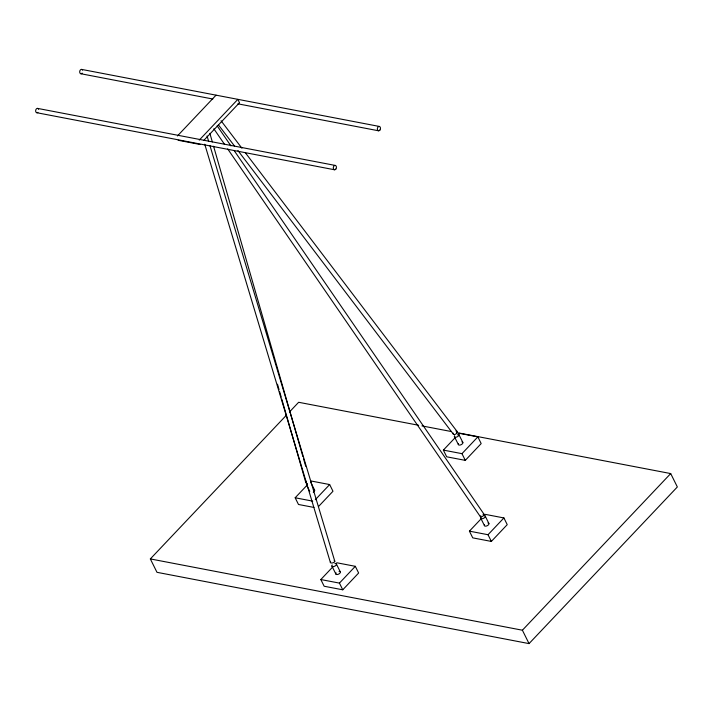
<?xml version="1.0" encoding="UTF-8"?>
<svg xmlns="http://www.w3.org/2000/svg" width="713" height="713" viewBox="0 0 713 713"><rect width="100%" height="100%" fill="white"/><g stroke="black" fill="none" stroke-linecap="round" stroke-linejoin="round"><path stroke-width="1.07" d="M177.448 135.942L216.03 95.185M199.248 140.122L237.839 99.365L239.416 102.547M203.784 140.434L239.497 102.717M456.846 432.595L670.701 473.566L677.35 486.961L529.046 643.607L156.985 572.316L150.336 558.921L286.412 415.198M289.469 411.971L298.64 402.284L418.656 425.278M313.996 507.442L298.489 504.474L295.164 497.772L307.276 484.992M315.28 499.742L329.656 484.555L332.98 491.248L318.604 506.435M336.714 562.753L355.315 566.318L358.639 573.02L342.757 589.803L324.148 586.238L320.823 579.544L332.935 566.755M457.746 434.921L459.261 433.317L477.862 436.882L481.186 443.584L465.295 460.366L446.695 456.801L443.37 450.099L455.473 437.319M320.823 579.544L339.433 583.109L355.315 566.318M443.37 450.099L461.971 453.664L477.862 436.882M485.312 514.376L503.913 517.941L507.237 524.643L491.346 541.425L472.746 537.86L469.421 531.158L481.525 518.378M469.421 531.158L488.022 534.723L503.913 517.941M150.336 558.921L522.397 630.212L670.701 473.566M81.612 69.402L379.263 126.433M80.917 73.751L212.839 99.027M237.919 103.831L378.567 130.782M37.557 108.394L335.208 165.425M36.862 112.734L334.513 169.765M178.179 140.274L199.979 144.454M421.936 425.902L451.391 431.552M311.055 480.99L329.656 484.555M295.164 497.772L312.74 501.141M221.066 120.773L241.903 148.206M245.263 152.627L456.988 431.356M218.419 124.855L234.577 146.129M237.937 150.559L453.388 434.172M217.153 125.827L230.941 145.889M234.069 150.452L484.1 514.349M213.829 128.759L224.533 144.329M227.679 148.91L480.446 516.8M458.833 434.52L462.808 442.363M454.448 436.775L458.423 444.627M461.971 453.664L465.295 460.366M485.179 516.016L488.86 523.422M480.794 518.271L484.475 525.677M488.022 534.723L491.346 541.425M522.397 630.212L529.046 643.607M311.385 483.548L314.602 490.036M306.545 484.885L309.763 491.364M336.34 563.894L340.261 571.799M331.955 566.158L335.885 574.063M339.433 583.109L342.757 589.803M207.055 135.969L208.651 141.299M209.934 145.559L334.78 561.211M204.747 144.222L330.404 562.539M209.872 133.376L212.34 141.932M213.57 146.218L302.918 456.632M303.533 458.771L305.69 466.257M277.5 384.218L279.033 389.556M279.648 391.695L281.189 397.043M281.804 399.182L305.806 482.558M334.103 560.766A2.291 0.98 -16.7 0 1 334.335 562.085A2.291 0.98 -16.7 0 1 331.402 563.02A2.291 0.98 -16.7 0 1 330.627 561.889M334.887 563.448A2.469 1.301 -26.4 0 1 336.26 564.865A2.469 1.301 -26.4 0 1 333.14 566.63A2.469 1.301 -26.4 0 1 332.169 564.981M339.023 571.336A2.469 1.301 -26.4 0 1 340.119 572.869A2.469 1.301 -26.4 0 1 336.991 574.535A2.469 1.301 -26.4 0 1 336.099 572.887M37.923 112.36A2.201 1.533 -79.2 0 1 35.819 111.807A2.201 1.533 -79.2 0 1 36.506 108.768A2.201 1.533 -79.2 0 1 38.609 109.321M306.911 483.405A2.201 1.488 -16.1 0 1 306.207 481.23M483.022 514.314A2.201 0.775 -34.5 0 1 483.904 515.098A2.201 0.775 -34.5 0 1 481.213 516.934A2.201 0.775 -34.5 0 1 480.847 515.802M455.892 431A2.291 1.39 -37.2 0 1 457.086 432.524A2.291 1.39 -37.2 0 1 454.609 434.511A2.291 1.39 -37.2 0 1 453.245 433.121M82.209 73.118A2.201 1.533 -79.2 0 1 79.99 73.074A2.201 1.533 -79.2 0 1 80.391 69.945A2.201 1.533 -79.2 0 1 82.583 70.177M458.129 434.074A2.469 1.301 -26.4 0 1 458.512 435.83A2.469 1.301 -26.4 0 1 455.509 437.247A2.469 1.301 -26.4 0 1 454.564 435.759M461.935 441.9A2.469 1.301 -26.4 0 1 462.559 443.584A2.469 1.301 -26.4 0 1 459.537 445.099A2.469 1.301 -26.4 0 1 458.539 443.602M487.986 522.959A2.469 1.301 -26.4 0 1 488.646 524.59A2.469 1.301 -26.4 0 1 485.722 526.149A2.469 1.301 -26.4 0 1 484.501 524.821M483.726 515.561A2.469 1.301 -26.4 0 1 485.125 516.925A2.469 1.301 -26.4 0 1 482.104 518.734A2.469 1.301 -26.4 0 1 480.91 517.255M314.05 489.635A2.469 1.301 -26.4 0 1 313.274 492.184M310.511 482.273A2.469 1.301 -26.4 0 1 311.02 483.022M307.588 485.357A2.469 1.301 -26.4 0 1 307 483.423M335.894 169.026A2.201 1.533 -79.2 0 0 335.368 165.452A2.201 1.533 -79.2 0 0 333.327 168.304A2.201 1.533 -79.2 0 0 335.894 169.026M379.94 130.042A2.201 1.533 -79.2 0 0 379.414 126.468A2.201 1.533 -79.2 0 0 377.382 129.311A2.201 1.533 -79.2 0 0 379.94 130.042"/></g></svg>
